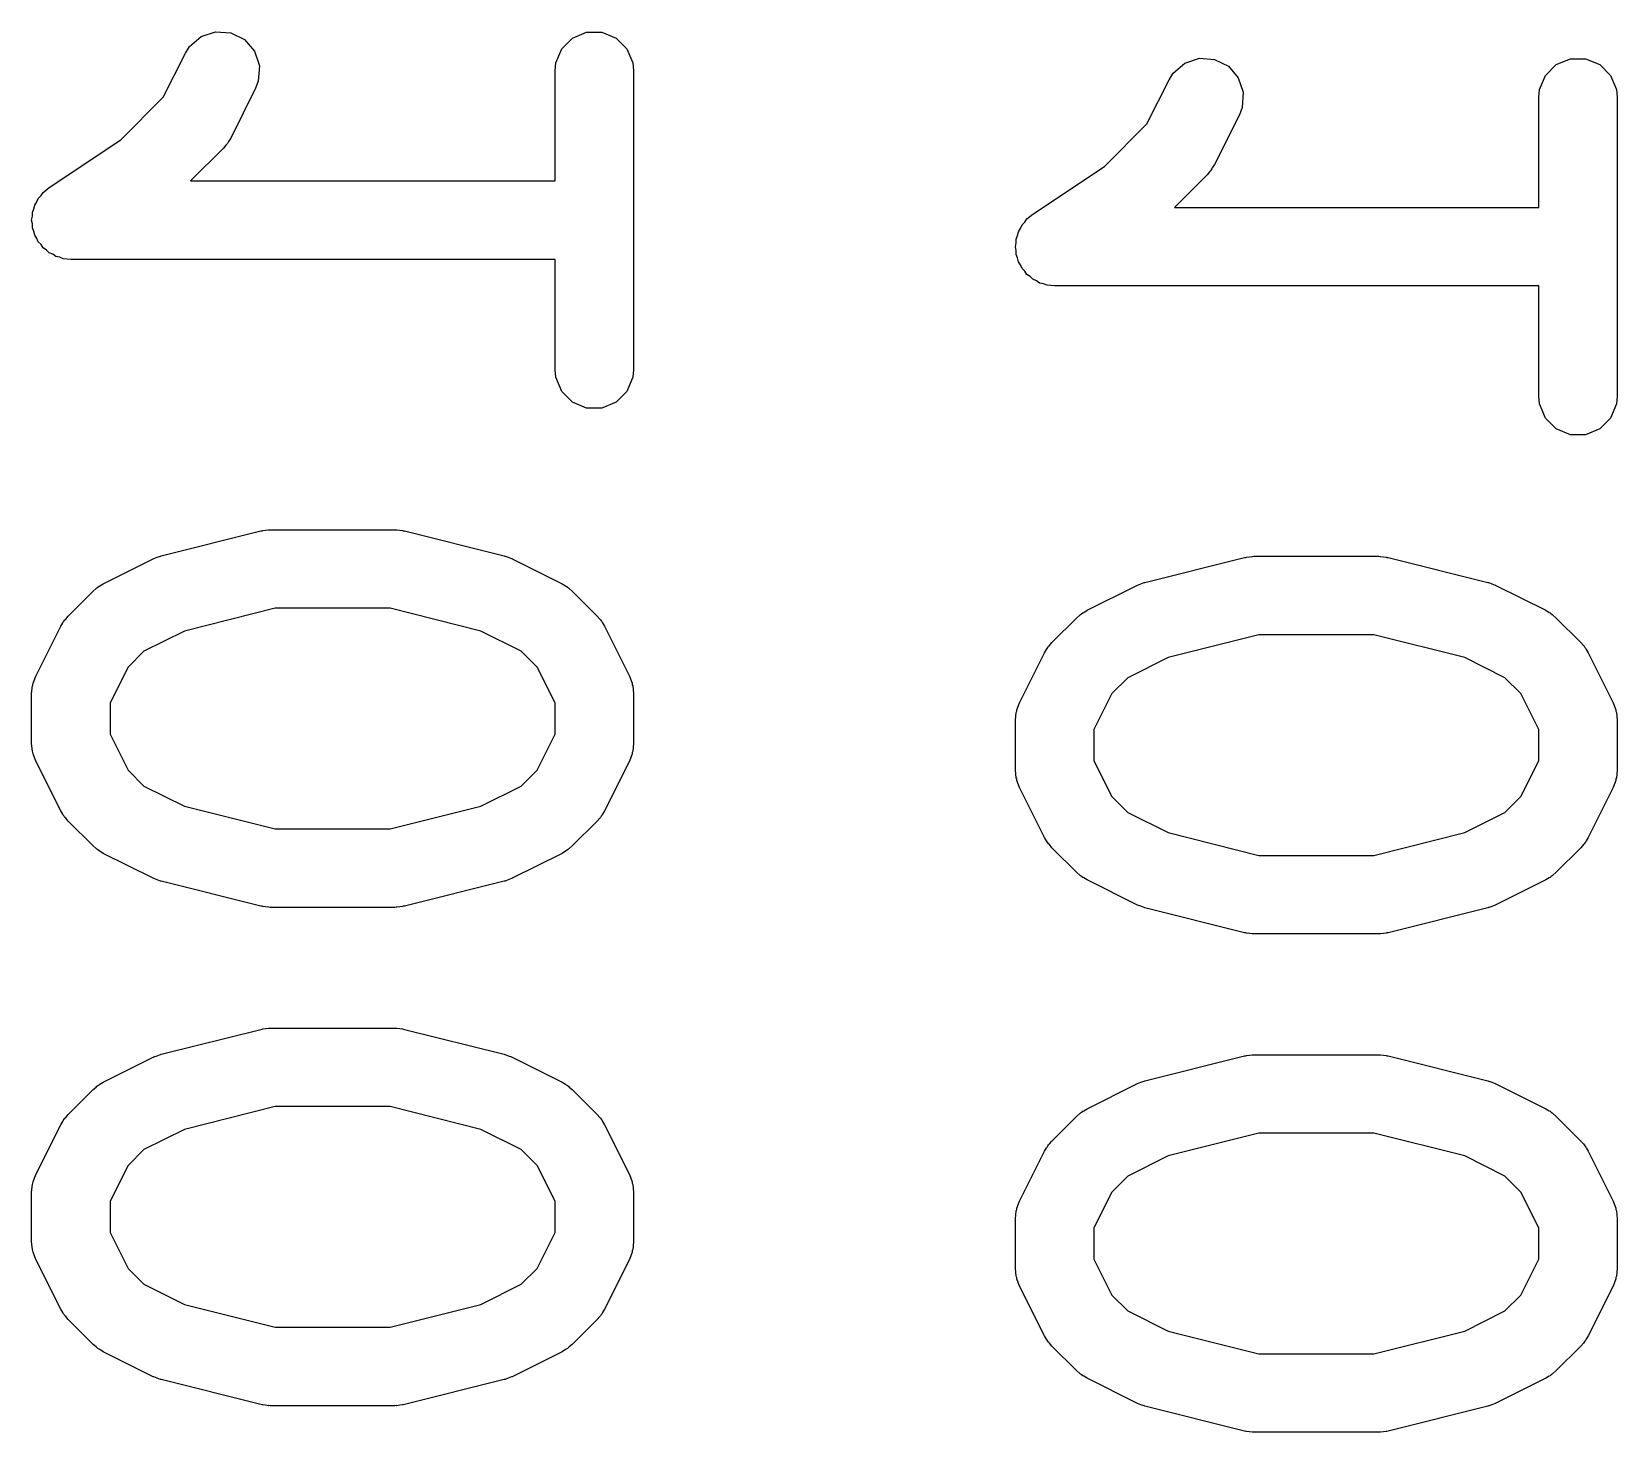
# Model space of a CAD drawing. Extents: x -0.05 to 2.94, y -0.16 to 2.16.
# Drawn here: x 0.9216 to 1.0409, y 0.636 to 0.7414 of the extents above; entities that cross this region are included whole.
import ezdxf

# ---------------------------------------------------------------- set-up
doc = ezdxf.new("R2010")
doc.units = 0
doc.header["$MEASUREMENT"] = 0
doc.layers.add('BLACK', color=7, linetype='CONTINUOUS')

msp = doc.modelspace()

# ---------------------------------------------------------------- linework, layer by layer
at = {"layer": 'BLACK', "linetype": 'CONTINUOUS'}
for p, q in [((0.93345, 0.74024), (0.93432, 0.74099)), ((0.93432, 0.74099), (0.93542, 0.74136)), ((0.93542, 0.74136), (0.93656, 0.74128)), ((0.93656, 0.74128), (0.9376, 0.74076)), ((0.9376, 0.74076), (0.93835, 0.73989)), ((0.96145, 0.74007), (0.96227, 0.74088)), ((0.96227, 0.74088), (0.96333, 0.74132)), ((0.96333, 0.74132), (0.96448, 0.74132)), ((0.96448, 0.74132), (0.96555, 0.74088)), ((0.96555, 0.74088), (0.96636, 0.74007)), ((0.93148, 0.73643), (0.93314, 0.73975)), ((0.93314, 0.73975), (0.93345, 0.74024)), ((0.93835, 0.73989), (0.93871, 0.7388)), ((0.96101, 0.73901), (0.96145, 0.74007)), ((0.96636, 0.74007), (0.9668, 0.73901)), ((0.93871, 0.7388), (0.93863, 0.73765)), ((0.96095, 0.73843), (0.96101, 0.73901)), ((0.96095, 0.73013), (0.96095, 0.73843)), ((0.9668, 0.73901), (0.96686, 0.73843)), ((0.96686, 0.73843), (0.96686, 0.71593)), ((1.00745, 0.73824), (1.00832, 0.73899)), ((1.00832, 0.73899), (1.00942, 0.73936)), ((1.00942, 0.73936), (1.01056, 0.73928)), ((1.01056, 0.73928), (1.0116, 0.73876)), ((1.0116, 0.73876), (1.01235, 0.73789)), ((1.03545, 0.73807), (1.03627, 0.73888)), ((1.03627, 0.73888), (1.03733, 0.73932)), ((1.03733, 0.73932), (1.03848, 0.73932)), ((1.03848, 0.73932), (1.03955, 0.73888)), ((1.03955, 0.73888), (1.04036, 0.73807)), ((0.93863, 0.73765), (0.93843, 0.73711)), ((1.00548, 0.73443), (1.00714, 0.73775)), ((1.00714, 0.73775), (1.00745, 0.73824)), ((1.01235, 0.73789), (1.01271, 0.7368)), ((1.03501, 0.73701), (1.03545, 0.73807)), ((1.04036, 0.73807), (1.0408, 0.73701)), ((0.92828, 0.73322), (0.93148, 0.73643)), ((0.93843, 0.73711), (0.93655, 0.73336)), ((1.01271, 0.7368), (1.01263, 0.73565)), ((1.03495, 0.73643), (1.03501, 0.73701)), ((1.03495, 0.72813), (1.03495, 0.73643)), ((1.0408, 0.73701), (1.04086, 0.73643)), ((1.04086, 0.73643), (1.04086, 0.71393)), ((1.01243, 0.73511), (1.01055, 0.73136)), ((1.01263, 0.73565), (1.01243, 0.73511)), ((1.00228, 0.73122), (1.00548, 0.73443)), ((0.9229, 0.72964), (0.92828, 0.73322)), ((0.936, 0.73259), (0.93354, 0.73013)), ((0.93618, 0.73282), (0.936, 0.73259)), ((0.93624, 0.73287), (0.93618, 0.73282)), ((0.9363, 0.73296), (0.93624, 0.73287)), ((0.93637, 0.73304), (0.9363, 0.73296)), ((0.93639, 0.73311), (0.93637, 0.73304)), ((0.93655, 0.73336), (0.93639, 0.73311)), ((0.9969, 0.72764), (1.00228, 0.73122)), ((1.01055, 0.73136), (1.01039, 0.73111)), ((0.93354, 0.73013), (0.96095, 0.73013)), ((1.01, 0.73059), (1.00754, 0.72813)), ((1.01018, 0.73082), (1.01, 0.73059)), ((1.01024, 0.73087), (1.01018, 0.73082)), ((1.0103, 0.73096), (1.01024, 0.73087)), ((1.01037, 0.73104), (1.0103, 0.73096)), ((1.01039, 0.73111), (1.01037, 0.73104)), ((0.92197, 0.72855), (0.92208, 0.72882)), ((0.92208, 0.72882), (0.92229, 0.72903)), ((0.92229, 0.72903), (0.92245, 0.72927)), ((0.92245, 0.72927), (0.92289, 0.72963)), ((0.92289, 0.72963), (0.9229, 0.72964)), ((0.9229, 0.72964), (0.9229, 0.72964)), ((0.9229, 0.72964), (0.9229, 0.72964)), ((0.92164, 0.72776), (0.92175, 0.72803)), ((0.92164, 0.72747), (0.92164, 0.72776)), ((0.92175, 0.72803), (0.92181, 0.72831)), ((0.92181, 0.72831), (0.92197, 0.72855)), ((0.99645, 0.72727), (0.99689, 0.72763)), ((0.99689, 0.72763), (0.9969, 0.72764)), ((0.9969, 0.72764), (0.9969, 0.72764)), ((0.9969, 0.72764), (0.9969, 0.72764)), ((1.00754, 0.72813), (1.03495, 0.72813)), ((0.92158, 0.72718), (0.92164, 0.72747)), ((0.92164, 0.7269), (0.92158, 0.72718)), ((0.92164, 0.7266), (0.92164, 0.7269)), ((0.92175, 0.72634), (0.92164, 0.7266)), ((0.99581, 0.72631), (0.99597, 0.72655)), ((0.99597, 0.72655), (0.99608, 0.72682)), ((0.99608, 0.72682), (0.99629, 0.72703)), ((0.99629, 0.72703), (0.99645, 0.72727)), ((0.92181, 0.72605), (0.92175, 0.72634)), ((0.92197, 0.72581), (0.92181, 0.72605)), ((0.92208, 0.72554), (0.92197, 0.72581)), ((0.92229, 0.72534), (0.92208, 0.72554)), ((0.92245, 0.72509), (0.92229, 0.72534)), ((0.99558, 0.72518), (0.99564, 0.72547)), ((0.99564, 0.72576), (0.99575, 0.72603)), ((0.99564, 0.72547), (0.99564, 0.72576)), ((0.99575, 0.72603), (0.99581, 0.72631)), ((0.92269, 0.72493), (0.92245, 0.72509)), ((0.9229, 0.72473), (0.92269, 0.72493)), ((0.92316, 0.72461), (0.9229, 0.72473)), ((0.9234, 0.72445), (0.92316, 0.72461)), ((0.92369, 0.7244), (0.9234, 0.72445)), ((0.92396, 0.72428), (0.92369, 0.7244)), ((0.92453, 0.72423), (0.92396, 0.72428)), ((0.92454, 0.72423), (0.92453, 0.72423)), ((0.92453, 0.72423), (0.92453, 0.72423)), ((0.92453, 0.72423), (0.92453, 0.72423)), ((0.96095, 0.72423), (0.92454, 0.72423)), ((0.96095, 0.71593), (0.96095, 0.72423)), ((0.99564, 0.7249), (0.99558, 0.72518)), ((0.99564, 0.7246), (0.99564, 0.7249)), ((0.99575, 0.72434), (0.99564, 0.7246)), ((0.99581, 0.72405), (0.99575, 0.72434)), ((0.99597, 0.72381), (0.99581, 0.72405)), ((0.99608, 0.72354), (0.99597, 0.72381)), ((0.99629, 0.72334), (0.99608, 0.72354)), ((0.99645, 0.72309), (0.99629, 0.72334)), ((0.99669, 0.72293), (0.99645, 0.72309)), ((0.9969, 0.72273), (0.99669, 0.72293)), ((0.99716, 0.72261), (0.9969, 0.72273)), ((0.9974, 0.72245), (0.99716, 0.72261)), ((0.99769, 0.7224), (0.9974, 0.72245)), ((0.99796, 0.72228), (0.99769, 0.7224)), ((0.99853, 0.72223), (0.99796, 0.72228)), ((0.99854, 0.72223), (0.99853, 0.72223)), ((0.99853, 0.72223), (0.99853, 0.72223)), ((0.99853, 0.72223), (0.99853, 0.72223)), ((1.03495, 0.72223), (0.99854, 0.72223)), ((1.03495, 0.71393), (1.03495, 0.72223)), ((0.96101, 0.71536), (0.96095, 0.71593)), ((0.96686, 0.71593), (0.9668, 0.71536)), ((0.96145, 0.71429), (0.96101, 0.71536)), ((0.9668, 0.71536), (0.96636, 0.71429)), ((0.96227, 0.71348), (0.96145, 0.71429)), ((0.96333, 0.71304), (0.96227, 0.71348)), ((0.96555, 0.71348), (0.96448, 0.71304)), ((0.96636, 0.71429), (0.96555, 0.71348)), ((1.03501, 0.71336), (1.03495, 0.71393)), ((1.03545, 0.71229), (1.03501, 0.71336)), ((1.0408, 0.71336), (1.04036, 0.71229)), ((1.04086, 0.71393), (1.0408, 0.71336)), ((0.96448, 0.71304), (0.96333, 0.71304)), ((1.03627, 0.71148), (1.03545, 0.71229)), ((1.04036, 0.71229), (1.03955, 0.71148)), ((1.03733, 0.71104), (1.03627, 0.71148)), ((1.03848, 0.71104), (1.03733, 0.71104)), ((1.03955, 0.71148), (1.03848, 0.71104)), ((0.93132, 0.70192), (0.93882, 0.7038)), ((0.93882, 0.7038), (0.93892, 0.70381)), ((0.93892, 0.70381), (0.93896, 0.70383)), ((0.93896, 0.70383), (0.93918, 0.70385)), ((0.93918, 0.70385), (0.93939, 0.70388)), ((0.93939, 0.70388), (0.93943, 0.70388)), ((0.93943, 0.70388), (0.93953, 0.70389)), ((0.93953, 0.70389), (0.94891, 0.70389)), ((0.94891, 0.70389), (0.94901, 0.70388)), ((0.94901, 0.70388), (0.94905, 0.70388)), ((0.94905, 0.70388), (0.94927, 0.70385)), ((0.94927, 0.70385), (0.94948, 0.70383)), ((0.94948, 0.70383), (0.94952, 0.70381)), ((0.94952, 0.70381), (0.94962, 0.7038)), ((0.94962, 0.7038), (0.95712, 0.70192)), ((0.92697, 0.69983), (0.93071, 0.7017)), ((0.93071, 0.7017), (0.93076, 0.70172)), ((0.93076, 0.70172), (0.93077, 0.70173)), ((0.93077, 0.70173), (0.93102, 0.70182)), ((0.93102, 0.70182), (0.93126, 0.70191)), ((0.93126, 0.70191), (0.93128, 0.70191)), ((0.93128, 0.70191), (0.93132, 0.70192)), ((0.95712, 0.70192), (0.95717, 0.70191)), ((0.95717, 0.70191), (0.95719, 0.70191)), ((0.95719, 0.70191), (0.95743, 0.70182)), ((0.95743, 0.70182), (0.95767, 0.70173)), ((0.95767, 0.70173), (0.95769, 0.70172)), ((0.95769, 0.70172), (0.95773, 0.7017)), ((0.95773, 0.7017), (0.96148, 0.69983)), ((1.00532, 0.69992), (1.01282, 0.7018)), ((1.01282, 0.7018), (1.01292, 0.70181)), ((1.01292, 0.70181), (1.01296, 0.70183)), ((1.01296, 0.70183), (1.01318, 0.70185)), ((1.01318, 0.70185), (1.01339, 0.70188)), ((1.01339, 0.70188), (1.01343, 0.70188)), ((1.01343, 0.70188), (1.01353, 0.70189)), ((1.01353, 0.70189), (1.02291, 0.70189)), ((1.02291, 0.70189), (1.02301, 0.70188)), ((1.02301, 0.70188), (1.02305, 0.70188)), ((1.02305, 0.70188), (1.02327, 0.70185)), ((1.02327, 0.70185), (1.02348, 0.70183)), ((1.02348, 0.70183), (1.02352, 0.70181)), ((1.02352, 0.70181), (1.02362, 0.7018)), ((1.02362, 0.7018), (1.03112, 0.69992)), ((0.92432, 0.6974), (0.9262, 0.69927)), ((0.9262, 0.69927), (0.92642, 0.69946)), ((0.92642, 0.69946), (0.92648, 0.69952)), ((0.92648, 0.69952), (0.92656, 0.69957)), ((0.92656, 0.69957), (0.92665, 0.69964)), ((0.92665, 0.69964), (0.92672, 0.69967)), ((0.92672, 0.69967), (0.92697, 0.69983)), ((0.96148, 0.69983), (0.96173, 0.69967)), ((0.96173, 0.69967), (0.9618, 0.69964)), ((0.9618, 0.69964), (0.96188, 0.69957)), ((0.96188, 0.69957), (0.96197, 0.69952)), ((0.96197, 0.69952), (0.96202, 0.69946)), ((0.96202, 0.69946), (0.96224, 0.69927)), ((0.96224, 0.69927), (0.96412, 0.6974)), ((1.00097, 0.69783), (1.00471, 0.6997)), ((1.00471, 0.6997), (1.00476, 0.69972)), ((1.00476, 0.69972), (1.00477, 0.69973)), ((1.00477, 0.69973), (1.00502, 0.69982)), ((1.00502, 0.69982), (1.00526, 0.69991)), ((1.00526, 0.69991), (1.00528, 0.69991)), ((1.00528, 0.69991), (1.00532, 0.69992)), ((1.03112, 0.69992), (1.03117, 0.69991)), ((1.03117, 0.69991), (1.03119, 0.69991)), ((1.03119, 0.69991), (1.03143, 0.69982)), ((1.03143, 0.69982), (1.03167, 0.69973)), ((1.03167, 0.69973), (1.03169, 0.69972)), ((1.03169, 0.69972), (1.03173, 0.6997)), ((1.03173, 0.6997), (1.03548, 0.69783)), ((0.9399, 0.69798), (0.93307, 0.69627)), ((0.94854, 0.69798), (0.9399, 0.69798)), ((0.95538, 0.69627), (0.94854, 0.69798)), ((1.00072, 0.69767), (1.00097, 0.69783)), ((1.03548, 0.69783), (1.03573, 0.69767)), ((0.9219, 0.69288), (0.92377, 0.69663)), ((0.92377, 0.69663), (0.92393, 0.69688)), ((0.92393, 0.69688), (0.92396, 0.69695)), ((0.92396, 0.69695), (0.92402, 0.69703)), ((0.92402, 0.69703), (0.92408, 0.69712)), ((0.92408, 0.69712), (0.92414, 0.69717)), ((0.92414, 0.69717), (0.92432, 0.6974)), ((0.96412, 0.6974), (0.96431, 0.69717)), ((0.96431, 0.69717), (0.96436, 0.69712)), ((0.96436, 0.69712), (0.96442, 0.69703)), ((0.96442, 0.69703), (0.96449, 0.69695)), ((0.96449, 0.69695), (0.96452, 0.69688)), ((0.96452, 0.69688), (0.96467, 0.69663)), ((0.96467, 0.69663), (0.96655, 0.69288)), ((0.99832, 0.6954), (1.0002, 0.69727)), ((1.0002, 0.69727), (1.00042, 0.69746)), ((1.00042, 0.69746), (1.00048, 0.69752)), ((1.00048, 0.69752), (1.00056, 0.69757)), ((1.00056, 0.69757), (1.00065, 0.69764)), ((1.00065, 0.69764), (1.00072, 0.69767)), ((1.03573, 0.69767), (1.0358, 0.69764)), ((1.0358, 0.69764), (1.03588, 0.69757)), ((1.03588, 0.69757), (1.03597, 0.69752)), ((1.03597, 0.69752), (1.03602, 0.69746)), ((1.03602, 0.69746), (1.03624, 0.69727)), ((1.03624, 0.69727), (1.03812, 0.6954)), ((0.93307, 0.69627), (0.93003, 0.69476)), ((0.95841, 0.69476), (0.95538, 0.69627)), ((0.99814, 0.69517), (0.99832, 0.6954)), ((1.0139, 0.69598), (1.00707, 0.69427)), ((1.02254, 0.69598), (1.0139, 0.69598)), ((1.02938, 0.69427), (1.02254, 0.69598)), ((1.03812, 0.6954), (1.03831, 0.69517)), ((0.93003, 0.69476), (0.92884, 0.69356)), ((0.9596, 0.69356), (0.95841, 0.69476)), ((0.9959, 0.69088), (0.99777, 0.69463)), ((0.99777, 0.69463), (0.99793, 0.69488)), ((0.99793, 0.69488), (0.99796, 0.69495)), ((0.99796, 0.69495), (0.99802, 0.69503)), ((0.99802, 0.69503), (0.99808, 0.69512)), ((0.99808, 0.69512), (0.99814, 0.69517)), ((1.00707, 0.69427), (1.00403, 0.69276)), ((1.03241, 0.69276), (1.02938, 0.69427)), ((1.03831, 0.69517), (1.03836, 0.69512)), ((1.03836, 0.69512), (1.03842, 0.69503)), ((1.03842, 0.69503), (1.03849, 0.69495)), ((1.03849, 0.69495), (1.03852, 0.69488)), ((1.03852, 0.69488), (1.03867, 0.69463)), ((1.03867, 0.69463), (1.04055, 0.69088)), ((0.92884, 0.69356), (0.92749, 0.69086)), ((0.96095, 0.69086), (0.9596, 0.69356)), ((0.92158, 0.69156), (0.92164, 0.69214)), ((0.92164, 0.69214), (0.92168, 0.69223)), ((0.92168, 0.69223), (0.92169, 0.69234)), ((0.92169, 0.69234), (0.9219, 0.69288)), ((0.96655, 0.69288), (0.96675, 0.69234)), ((0.96675, 0.69234), (0.96676, 0.69223)), ((0.96676, 0.69223), (0.9668, 0.69214)), ((0.9668, 0.69214), (0.96686, 0.69156)), ((1.00403, 0.69276), (1.00284, 0.69156)), ((1.0336, 0.69156), (1.03241, 0.69276)), ((0.92158, 0.68781), (0.92158, 0.69156)), ((0.92749, 0.69086), (0.92749, 0.68851)), ((0.96095, 0.68851), (0.96095, 0.69086)), ((0.96686, 0.69156), (0.96686, 0.68781)), ((0.99569, 0.69034), (0.9959, 0.69088)), ((1.00284, 0.69156), (1.00149, 0.68886)), ((1.03495, 0.68886), (1.0336, 0.69156)), ((1.04055, 0.69088), (1.04075, 0.69034)), ((0.99558, 0.68956), (0.99564, 0.69014)), ((0.99558, 0.68581), (0.99558, 0.68956)), ((0.99564, 0.69014), (0.99568, 0.69023)), ((0.99568, 0.69023), (0.99569, 0.69034)), ((1.04075, 0.69034), (1.04076, 0.69023)), ((1.04076, 0.69023), (1.0408, 0.69014)), ((1.0408, 0.69014), (1.04086, 0.68956)), ((1.04086, 0.68956), (1.04086, 0.68581)), ((0.92749, 0.68851), (0.92884, 0.68581)), ((0.9596, 0.68581), (0.96095, 0.68851)), ((1.00149, 0.68886), (1.00149, 0.68651)), ((1.03495, 0.68651), (1.03495, 0.68886)), ((0.92164, 0.68723), (0.92158, 0.68781)), ((0.92168, 0.68714), (0.92164, 0.68723)), ((0.92169, 0.68703), (0.92168, 0.68714)), ((0.9219, 0.68649), (0.92169, 0.68703)), ((0.96675, 0.68703), (0.96655, 0.68649)), ((0.96676, 0.68714), (0.96675, 0.68703)), ((0.9668, 0.68723), (0.96676, 0.68714)), ((0.96686, 0.68781), (0.9668, 0.68723)), ((0.92377, 0.68274), (0.9219, 0.68649)), ((0.96655, 0.68649), (0.96467, 0.68274)), ((1.00149, 0.68651), (1.00284, 0.68381)), ((1.0336, 0.68381), (1.03495, 0.68651)), ((0.92884, 0.68581), (0.93003, 0.68461)), ((0.95841, 0.68461), (0.9596, 0.68581)), ((0.99564, 0.68523), (0.99558, 0.68581)), ((0.99568, 0.68514), (0.99564, 0.68523)), ((0.99569, 0.68503), (0.99568, 0.68514)), ((0.9959, 0.68449), (0.99569, 0.68503)), ((1.04075, 0.68503), (1.04055, 0.68449)), ((1.04076, 0.68514), (1.04075, 0.68503)), ((1.0408, 0.68523), (1.04076, 0.68514)), ((1.04086, 0.68581), (1.0408, 0.68523)), ((0.93003, 0.68461), (0.93307, 0.6831)), ((0.95538, 0.6831), (0.95841, 0.68461)), ((0.99777, 0.68074), (0.9959, 0.68449)), ((1.00284, 0.68381), (1.00403, 0.68261)), ((1.03241, 0.68261), (1.0336, 0.68381)), ((1.04055, 0.68449), (1.03867, 0.68074)), ((0.92393, 0.68249), (0.92377, 0.68274)), ((0.92396, 0.68242), (0.92393, 0.68249)), ((0.92402, 0.68234), (0.92396, 0.68242)), ((0.92408, 0.68225), (0.92402, 0.68234)), ((0.93307, 0.6831), (0.9399, 0.68139)), ((0.94854, 0.68139), (0.95538, 0.6831)), ((0.96442, 0.68234), (0.96436, 0.68225)), ((0.96449, 0.68242), (0.96442, 0.68234)), ((0.96452, 0.68249), (0.96449, 0.68242)), ((0.96467, 0.68274), (0.96452, 0.68249)), ((1.00403, 0.68261), (1.00707, 0.6811)), ((1.02938, 0.6811), (1.03241, 0.68261)), ((0.92414, 0.6822), (0.92408, 0.68225)), ((0.92432, 0.68197), (0.92414, 0.6822)), ((0.9262, 0.6801), (0.92432, 0.68197)), ((0.9399, 0.68139), (0.94854, 0.68139)), ((0.96412, 0.68197), (0.96224, 0.6801)), ((0.96431, 0.6822), (0.96412, 0.68197)), ((0.96436, 0.68225), (0.96431, 0.6822)), ((1.00707, 0.6811), (1.0139, 0.67939)), ((1.02254, 0.67939), (1.02938, 0.6811)), ((0.92642, 0.67991), (0.9262, 0.6801)), ((0.92648, 0.67985), (0.92642, 0.67991)), ((0.96202, 0.67991), (0.96197, 0.67985)), ((0.96224, 0.6801), (0.96202, 0.67991)), ((0.99793, 0.68049), (0.99777, 0.68074)), ((0.99796, 0.68042), (0.99793, 0.68049)), ((0.99802, 0.68034), (0.99796, 0.68042)), ((0.99808, 0.68025), (0.99802, 0.68034)), ((0.99814, 0.6802), (0.99808, 0.68025)), ((0.99832, 0.67997), (0.99814, 0.6802)), ((1.0002, 0.6781), (0.99832, 0.67997)), ((1.03812, 0.67997), (1.03624, 0.6781)), ((1.03831, 0.6802), (1.03812, 0.67997)), ((1.03836, 0.68025), (1.03831, 0.6802)), ((1.03842, 0.68034), (1.03836, 0.68025)), ((1.03849, 0.68042), (1.03842, 0.68034)), ((1.03852, 0.68049), (1.03849, 0.68042)), ((1.03867, 0.68074), (1.03852, 0.68049)), ((0.92656, 0.6798), (0.92648, 0.67985)), ((0.92665, 0.67973), (0.92656, 0.6798)), ((0.92672, 0.6797), (0.92665, 0.67973)), ((0.92697, 0.67954), (0.92672, 0.6797)), ((0.93071, 0.67767), (0.92697, 0.67954)), ((0.96148, 0.67954), (0.95773, 0.67767)), ((0.96173, 0.6797), (0.96148, 0.67954)), ((0.9618, 0.67973), (0.96173, 0.6797)), ((0.96188, 0.6798), (0.9618, 0.67973)), ((0.96197, 0.67985), (0.96188, 0.6798)), ((1.0139, 0.67939), (1.02254, 0.67939)), ((0.93076, 0.67765), (0.93071, 0.67767)), ((0.93077, 0.67764), (0.93076, 0.67765)), ((0.93102, 0.67756), (0.93077, 0.67764)), ((0.93126, 0.67746), (0.93102, 0.67756)), ((0.95743, 0.67755), (0.95719, 0.67746)), ((0.95767, 0.67764), (0.95743, 0.67755)), ((0.95769, 0.67765), (0.95767, 0.67764)), ((0.95773, 0.67767), (0.95769, 0.67765)), ((1.00042, 0.67791), (1.0002, 0.6781)), ((1.00048, 0.67785), (1.00042, 0.67791)), ((1.00056, 0.6778), (1.00048, 0.67785)), ((1.00065, 0.67773), (1.00056, 0.6778)), ((1.00072, 0.6777), (1.00065, 0.67773)), ((1.00097, 0.67754), (1.00072, 0.6777)), ((1.00471, 0.67567), (1.00097, 0.67754)), ((1.03548, 0.67754), (1.03173, 0.67567)), ((1.03573, 0.6777), (1.03548, 0.67754)), ((1.0358, 0.67773), (1.03573, 0.6777)), ((1.03588, 0.6778), (1.0358, 0.67773)), ((1.03597, 0.67785), (1.03588, 0.6778)), ((1.03602, 0.67791), (1.03597, 0.67785)), ((1.03624, 0.6781), (1.03602, 0.67791)), ((0.93128, 0.67746), (0.93126, 0.67746)), ((0.93132, 0.67745), (0.93128, 0.67746)), ((0.93882, 0.67557), (0.93132, 0.67745)), ((0.95712, 0.67745), (0.94962, 0.67557)), ((0.95717, 0.67746), (0.95712, 0.67745)), ((0.95719, 0.67746), (0.95717, 0.67746)), ((0.93892, 0.67556), (0.93882, 0.67557)), ((0.93896, 0.67554), (0.93892, 0.67556)), ((0.93918, 0.67552), (0.93896, 0.67554)), ((0.93939, 0.67549), (0.93918, 0.67552)), ((0.93943, 0.67549), (0.93939, 0.67549)), ((0.93953, 0.67548), (0.93943, 0.67549)), ((0.94891, 0.67548), (0.93953, 0.67548)), ((0.94901, 0.67549), (0.94891, 0.67548)), ((0.94905, 0.67549), (0.94901, 0.67549)), ((0.94927, 0.67552), (0.94905, 0.67549)), ((0.94948, 0.67554), (0.94927, 0.67552)), ((0.94952, 0.67556), (0.94948, 0.67554)), ((0.94962, 0.67557), (0.94952, 0.67556)), ((1.00476, 0.67565), (1.00471, 0.67567)), ((1.00477, 0.67564), (1.00476, 0.67565)), ((1.00502, 0.67556), (1.00477, 0.67564)), ((1.00526, 0.67546), (1.00502, 0.67556)), ((1.00528, 0.67546), (1.00526, 0.67546)), ((1.00532, 0.67545), (1.00528, 0.67546)), ((1.01282, 0.67357), (1.00532, 0.67545)), ((1.03112, 0.67545), (1.02362, 0.67357)), ((1.03117, 0.67546), (1.03112, 0.67545)), ((1.03119, 0.67546), (1.03117, 0.67546)), ((1.03143, 0.67555), (1.03119, 0.67546)), ((1.03167, 0.67564), (1.03143, 0.67555)), ((1.03169, 0.67565), (1.03167, 0.67564)), ((1.03173, 0.67567), (1.03169, 0.67565)), ((1.01292, 0.67356), (1.01282, 0.67357)), ((1.01296, 0.67354), (1.01292, 0.67356)), ((1.01318, 0.67352), (1.01296, 0.67354)), ((1.01339, 0.67349), (1.01318, 0.67352)), ((1.01343, 0.67349), (1.01339, 0.67349)), ((1.01353, 0.67348), (1.01343, 0.67349)), ((1.02291, 0.67348), (1.01353, 0.67348)), ((1.02301, 0.67349), (1.02291, 0.67348)), ((1.02305, 0.67349), (1.02301, 0.67349)), ((1.02327, 0.67352), (1.02305, 0.67349)), ((1.02348, 0.67354), (1.02327, 0.67352)), ((1.02352, 0.67356), (1.02348, 0.67354)), ((1.02362, 0.67357), (1.02352, 0.67356)), ((0.93132, 0.66443), (0.93882, 0.6663)), ((0.93882, 0.6663), (0.93892, 0.66632)), ((0.93892, 0.66632), (0.93896, 0.66633)), ((0.93896, 0.66633), (0.93918, 0.66636)), ((0.93918, 0.66636), (0.93939, 0.66639)), ((0.93939, 0.66639), (0.93943, 0.66638)), ((0.93943, 0.66638), (0.93953, 0.66639)), ((0.93953, 0.66639), (0.94891, 0.66639)), ((0.94891, 0.66639), (0.94901, 0.66638)), ((0.94901, 0.66638), (0.94905, 0.66639)), ((0.94905, 0.66639), (0.94927, 0.66636)), ((0.94927, 0.66636), (0.94948, 0.66633)), ((0.94948, 0.66633), (0.94952, 0.66632)), ((0.94952, 0.66632), (0.94962, 0.6663)), ((0.94962, 0.6663), (0.95712, 0.66443)), ((0.93102, 0.66432), (0.93126, 0.66441)), ((0.93126, 0.66441), (0.93128, 0.66441)), ((0.93128, 0.66441), (0.93132, 0.66443)), ((0.95712, 0.66443), (0.95717, 0.66441)), ((0.95717, 0.66441), (0.95719, 0.66441)), ((0.95719, 0.66441), (0.95743, 0.66432)), ((1.01318, 0.66436), (1.01339, 0.66439)), ((1.01339, 0.66439), (1.01343, 0.66438)), ((1.01343, 0.66438), (1.01353, 0.66439)), ((1.01353, 0.66439), (1.02291, 0.66439)), ((1.02291, 0.66439), (1.02301, 0.66438)), ((1.02301, 0.66438), (1.02305, 0.66439)), ((1.02305, 0.66439), (1.02327, 0.66436)), ((0.92697, 0.66233), (0.93071, 0.6642)), ((0.93071, 0.6642), (0.93076, 0.66422)), ((0.93076, 0.66422), (0.93077, 0.66423)), ((0.93077, 0.66423), (0.93102, 0.66432)), ((0.95743, 0.66432), (0.95767, 0.66423)), ((0.95767, 0.66423), (0.95769, 0.66422)), ((0.95769, 0.66422), (0.95773, 0.6642)), ((0.95773, 0.6642), (0.96148, 0.66233)), ((1.00532, 0.66243), (1.01282, 0.6643)), ((1.01282, 0.6643), (1.01292, 0.66432)), ((1.01292, 0.66432), (1.01296, 0.66433)), ((1.01296, 0.66433), (1.01318, 0.66436)), ((1.02327, 0.66436), (1.02348, 0.66433)), ((1.02348, 0.66433), (1.02352, 0.66432)), ((1.02352, 0.66432), (1.02362, 0.6643)), ((1.02362, 0.6643), (1.03112, 0.66243)), ((0.92642, 0.66196), (0.92648, 0.66202)), ((0.92648, 0.66202), (0.92656, 0.66208)), ((0.92656, 0.66208), (0.92665, 0.66214)), ((0.92665, 0.66214), (0.92672, 0.66217)), ((0.92672, 0.66217), (0.92697, 0.66233)), ((0.96148, 0.66233), (0.96173, 0.66217)), ((0.96173, 0.66217), (0.9618, 0.66214)), ((0.9618, 0.66214), (0.96188, 0.66208)), ((0.96188, 0.66208), (0.96197, 0.66202)), ((0.96197, 0.66202), (0.96202, 0.66196)), ((1.00097, 0.66033), (1.00471, 0.6622)), ((1.00471, 0.6622), (1.00476, 0.66222)), ((1.00476, 0.66222), (1.00477, 0.66223)), ((1.00477, 0.66223), (1.00502, 0.66232)), ((1.00502, 0.66232), (1.00526, 0.66241)), ((1.00526, 0.66241), (1.00528, 0.66241)), ((1.00528, 0.66241), (1.00532, 0.66243)), ((1.03112, 0.66243), (1.03117, 0.66241)), ((1.03117, 0.66241), (1.03119, 0.66241)), ((1.03119, 0.66241), (1.03143, 0.66232)), ((1.03143, 0.66232), (1.03167, 0.66223)), ((1.03167, 0.66223), (1.03169, 0.66222)), ((1.03169, 0.66222), (1.03173, 0.6622)), ((1.03173, 0.6622), (1.03548, 0.66033)), ((0.92432, 0.6599), (0.9262, 0.66178)), ((0.9262, 0.66178), (0.92642, 0.66196)), ((0.96202, 0.66196), (0.96224, 0.66178)), ((0.96224, 0.66178), (0.96412, 0.6599)), ((0.92402, 0.65954), (0.92408, 0.65962)), ((0.92408, 0.65962), (0.92414, 0.65968)), ((0.92414, 0.65968), (0.92432, 0.6599)), ((0.9399, 0.66049), (0.93307, 0.65878)), ((0.94854, 0.66049), (0.9399, 0.66049)), ((0.95538, 0.65878), (0.94854, 0.66049)), ((0.96412, 0.6599), (0.96431, 0.65968)), ((0.96431, 0.65968), (0.96436, 0.65962)), ((0.96436, 0.65962), (0.96442, 0.65954)), ((0.99832, 0.6579), (1.0002, 0.65978)), ((1.0002, 0.65978), (1.00042, 0.65996)), ((1.00042, 0.65996), (1.00048, 0.66002)), ((1.00048, 0.66002), (1.00056, 0.66008)), ((1.00056, 0.66008), (1.00065, 0.66014)), ((1.00065, 0.66014), (1.00072, 0.66017)), ((1.00072, 0.66017), (1.00097, 0.66033)), ((1.03548, 0.66033), (1.03573, 0.66017)), ((1.03573, 0.66017), (1.0358, 0.66014)), ((1.0358, 0.66014), (1.03588, 0.66008)), ((1.03588, 0.66008), (1.03597, 0.66002)), ((1.03597, 0.66002), (1.03602, 0.65996)), ((1.03602, 0.65996), (1.03624, 0.65978)), ((1.03624, 0.65978), (1.03812, 0.6579)), ((0.9219, 0.65538), (0.92377, 0.65913)), ((0.92377, 0.65913), (0.92393, 0.65938)), ((0.92393, 0.65938), (0.92396, 0.65945)), ((0.92396, 0.65945), (0.92402, 0.65954)), ((0.93307, 0.65878), (0.93003, 0.65726)), ((0.95841, 0.65726), (0.95538, 0.65878)), ((0.96442, 0.65954), (0.96449, 0.65945)), ((0.96449, 0.65945), (0.96452, 0.65938)), ((0.96452, 0.65938), (0.96467, 0.65913)), ((0.96467, 0.65913), (0.96655, 0.65538)), ((1.0139, 0.65849), (1.00707, 0.65678)), ((1.02254, 0.65849), (1.0139, 0.65849)), ((1.02938, 0.65678), (1.02254, 0.65849)), ((0.93003, 0.65726), (0.92884, 0.65606)), ((0.9596, 0.65606), (0.95841, 0.65726)), ((0.99777, 0.65713), (0.99793, 0.65738)), ((0.99793, 0.65738), (0.99796, 0.65745)), ((0.99796, 0.65745), (0.99802, 0.65754)), ((0.99802, 0.65754), (0.99808, 0.65762)), ((0.99808, 0.65762), (0.99814, 0.65768)), ((0.99814, 0.65768), (0.99832, 0.6579)), ((1.03812, 0.6579), (1.03831, 0.65768)), ((1.03831, 0.65768), (1.03836, 0.65762)), ((1.03836, 0.65762), (1.03842, 0.65754)), ((1.03842, 0.65754), (1.03849, 0.65745)), ((1.03849, 0.65745), (1.03852, 0.65738)), ((1.03852, 0.65738), (1.03867, 0.65713)), ((0.92884, 0.65606), (0.92749, 0.65337)), ((0.96095, 0.65337), (0.9596, 0.65606)), ((0.9959, 0.65338), (0.99777, 0.65713)), ((1.00707, 0.65678), (1.00403, 0.65526)), ((1.03241, 0.65526), (1.02938, 0.65678)), ((1.03867, 0.65713), (1.04055, 0.65338)), ((0.92168, 0.65474), (0.92169, 0.65484)), ((0.92169, 0.65484), (0.9219, 0.65538)), ((0.96655, 0.65538), (0.96675, 0.65484)), ((0.96675, 0.65484), (0.96676, 0.65474)), ((1.00403, 0.65526), (1.00284, 0.65406)), ((1.0336, 0.65406), (1.03241, 0.65526)), ((0.92158, 0.65406), (0.92164, 0.65464)), ((0.92158, 0.65031), (0.92158, 0.65406)), ((0.92164, 0.65464), (0.92168, 0.65474)), ((0.96676, 0.65474), (0.9668, 0.65464)), ((0.9668, 0.65464), (0.96686, 0.65406)), ((0.96686, 0.65406), (0.96686, 0.65031)), ((1.00284, 0.65406), (1.00149, 0.65137)), ((1.03495, 0.65137), (1.0336, 0.65406)), ((0.92749, 0.65337), (0.92749, 0.65101)), ((0.96095, 0.65101), (0.96095, 0.65337)), ((0.99558, 0.65206), (0.99564, 0.65264)), ((0.99564, 0.65264), (0.99568, 0.65274)), ((0.99568, 0.65274), (0.99569, 0.65284)), ((0.99569, 0.65284), (0.9959, 0.65338)), ((1.04055, 0.65338), (1.04075, 0.65284)), ((1.04075, 0.65284), (1.04076, 0.65274)), ((1.04076, 0.65274), (1.0408, 0.65264)), ((1.0408, 0.65264), (1.04086, 0.65206)), ((0.99558, 0.64831), (0.99558, 0.65206)), ((1.00149, 0.65137), (1.00149, 0.64901)), ((1.03495, 0.64901), (1.03495, 0.65137)), ((1.04086, 0.65206), (1.04086, 0.64831)), ((0.92164, 0.64974), (0.92158, 0.65031)), ((0.92749, 0.65101), (0.92884, 0.64831)), ((0.9596, 0.64831), (0.96095, 0.65101)), ((0.96686, 0.65031), (0.9668, 0.64974)), ((0.92168, 0.64964), (0.92164, 0.64974)), ((0.92169, 0.64954), (0.92168, 0.64964)), ((0.9219, 0.64899), (0.92169, 0.64954)), ((0.92377, 0.64524), (0.9219, 0.64899)), ((0.96655, 0.64899), (0.96467, 0.64524)), ((0.96675, 0.64954), (0.96655, 0.64899)), ((0.96676, 0.64964), (0.96675, 0.64954)), ((0.9668, 0.64974), (0.96676, 0.64964)), ((1.00149, 0.64901), (1.00284, 0.64631)), ((1.0336, 0.64631), (1.03495, 0.64901)), ((0.92884, 0.64831), (0.93003, 0.64712)), ((0.95841, 0.64712), (0.9596, 0.64831)), ((0.99564, 0.64774), (0.99558, 0.64831)), ((0.99568, 0.64764), (0.99564, 0.64774)), ((1.0408, 0.64774), (1.04076, 0.64764)), ((1.04086, 0.64831), (1.0408, 0.64774)), ((0.93003, 0.64712), (0.93307, 0.6456)), ((0.95538, 0.6456), (0.95841, 0.64712)), ((0.99569, 0.64754), (0.99568, 0.64764)), ((0.9959, 0.64699), (0.99569, 0.64754)), ((0.99777, 0.64324), (0.9959, 0.64699)), ((1.04055, 0.64699), (1.03867, 0.64324)), ((1.04075, 0.64754), (1.04055, 0.64699)), ((1.04076, 0.64764), (1.04075, 0.64754)), ((0.93307, 0.6456), (0.9399, 0.64389)), ((0.94854, 0.64389), (0.95538, 0.6456)), ((1.00284, 0.64631), (1.00403, 0.64512)), ((1.03241, 0.64512), (1.0336, 0.64631)), ((0.92393, 0.645), (0.92377, 0.64524)), ((0.92396, 0.64492), (0.92393, 0.645)), ((0.92402, 0.64484), (0.92396, 0.64492)), ((0.92408, 0.64476), (0.92402, 0.64484)), ((0.92414, 0.6447), (0.92408, 0.64476)), ((0.92432, 0.64448), (0.92414, 0.6447)), ((0.9262, 0.6426), (0.92432, 0.64448)), ((0.96412, 0.64448), (0.96224, 0.6426)), ((0.96431, 0.6447), (0.96412, 0.64448)), ((0.96436, 0.64476), (0.96431, 0.6447)), ((0.96442, 0.64484), (0.96436, 0.64476)), ((0.96449, 0.64492), (0.96442, 0.64484)), ((0.96452, 0.645), (0.96449, 0.64492)), ((0.96467, 0.64524), (0.96452, 0.645)), ((1.00403, 0.64512), (1.00707, 0.6436)), ((1.02938, 0.6436), (1.03241, 0.64512)), ((0.9399, 0.64389), (0.94854, 0.64389)), ((0.99793, 0.643), (0.99777, 0.64324)), ((0.99796, 0.64292), (0.99793, 0.643)), ((0.99802, 0.64284), (0.99796, 0.64292)), ((1.00707, 0.6436), (1.0139, 0.64189)), ((1.02254, 0.64189), (1.02938, 0.6436)), ((1.03849, 0.64292), (1.03842, 0.64284)), ((1.03852, 0.643), (1.03849, 0.64292)), ((1.03867, 0.64324), (1.03852, 0.643)), ((0.92642, 0.64242), (0.9262, 0.6426)), ((0.92648, 0.64236), (0.92642, 0.64242)), ((0.92656, 0.6423), (0.92648, 0.64236)), ((0.92665, 0.64224), (0.92656, 0.6423)), ((0.92672, 0.64221), (0.92665, 0.64224)), ((0.92697, 0.64205), (0.92672, 0.64221)), ((0.93071, 0.64017), (0.92697, 0.64205)), ((0.96148, 0.64205), (0.95773, 0.64017)), ((0.96173, 0.64221), (0.96148, 0.64205)), ((0.9618, 0.64224), (0.96173, 0.64221)), ((0.96188, 0.6423), (0.9618, 0.64224)), ((0.96197, 0.64236), (0.96188, 0.6423)), ((0.96202, 0.64242), (0.96197, 0.64236)), ((0.96224, 0.6426), (0.96202, 0.64242)), ((0.99808, 0.64276), (0.99802, 0.64284)), ((0.99814, 0.6427), (0.99808, 0.64276)), ((0.99832, 0.64248), (0.99814, 0.6427)), ((1.0002, 0.6406), (0.99832, 0.64248)), ((1.0139, 0.64189), (1.02254, 0.64189)), ((1.03812, 0.64248), (1.03624, 0.6406)), ((1.03831, 0.6427), (1.03812, 0.64248)), ((1.03836, 0.64276), (1.03831, 0.6427)), ((1.03842, 0.64284), (1.03836, 0.64276)), ((1.00042, 0.64042), (1.0002, 0.6406)), ((1.03624, 0.6406), (1.03602, 0.64042)), ((0.93076, 0.64016), (0.93071, 0.64017)), ((0.93077, 0.64015), (0.93076, 0.64016)), ((0.93102, 0.64006), (0.93077, 0.64015)), ((0.93126, 0.63997), (0.93102, 0.64006)), ((0.93128, 0.63997), (0.93126, 0.63997)), ((0.93132, 0.63995), (0.93128, 0.63997)), ((0.93882, 0.63808), (0.93132, 0.63995)), ((0.95712, 0.63995), (0.94962, 0.63808)), ((0.95717, 0.63997), (0.95712, 0.63995)), ((0.95719, 0.63997), (0.95717, 0.63997)), ((0.95743, 0.64006), (0.95719, 0.63997)), ((0.95767, 0.64015), (0.95743, 0.64006)), ((0.95769, 0.64016), (0.95767, 0.64015)), ((0.95773, 0.64017), (0.95769, 0.64016)), ((1.00048, 0.64036), (1.00042, 0.64042)), ((1.00056, 0.6403), (1.00048, 0.64036)), ((1.00065, 0.64024), (1.00056, 0.6403)), ((1.00072, 0.64021), (1.00065, 0.64024)), ((1.00097, 0.64005), (1.00072, 0.64021)), ((1.00471, 0.63817), (1.00097, 0.64005)), ((1.03548, 0.64005), (1.03173, 0.63817)), ((1.03573, 0.64021), (1.03548, 0.64005)), ((1.0358, 0.64024), (1.03573, 0.64021)), ((1.03588, 0.6403), (1.0358, 0.64024)), ((1.03597, 0.64036), (1.03588, 0.6403)), ((1.03602, 0.64042), (1.03597, 0.64036)), ((1.00476, 0.63816), (1.00471, 0.63817)), ((1.00477, 0.63815), (1.00476, 0.63816)), ((1.00502, 0.63806), (1.00477, 0.63815)), ((1.03167, 0.63815), (1.03143, 0.63806)), ((1.03169, 0.63816), (1.03167, 0.63815)), ((1.03173, 0.63817), (1.03169, 0.63816)), ((0.93892, 0.63806), (0.93882, 0.63808)), ((0.93896, 0.63805), (0.93892, 0.63806)), ((0.93918, 0.63802), (0.93896, 0.63805)), ((0.93939, 0.63799), (0.93918, 0.63802)), ((0.93943, 0.638), (0.93939, 0.63799)), ((0.93953, 0.63799), (0.93943, 0.638)), ((0.94891, 0.63799), (0.93953, 0.63799)), ((0.94901, 0.638), (0.94891, 0.63799)), ((0.94905, 0.63799), (0.94901, 0.638)), ((0.94927, 0.63802), (0.94905, 0.63799)), ((0.94948, 0.63805), (0.94927, 0.63802)), ((0.94952, 0.63806), (0.94948, 0.63805)), ((0.94962, 0.63808), (0.94952, 0.63806)), ((1.00526, 0.63797), (1.00502, 0.63806)), ((1.00528, 0.63797), (1.00526, 0.63797)), ((1.00532, 0.63795), (1.00528, 0.63797)), ((1.01282, 0.63608), (1.00532, 0.63795)), ((1.03112, 0.63795), (1.02362, 0.63608)), ((1.03117, 0.63797), (1.03112, 0.63795)), ((1.03119, 0.63797), (1.03117, 0.63797)), ((1.03143, 0.63806), (1.03119, 0.63797)), ((1.01292, 0.63606), (1.01282, 0.63608)), ((1.01296, 0.63605), (1.01292, 0.63606)), ((1.01318, 0.63602), (1.01296, 0.63605)), ((1.01339, 0.63599), (1.01318, 0.63602)), ((1.01343, 0.636), (1.01339, 0.63599)), ((1.01353, 0.63599), (1.01343, 0.636)), ((1.02291, 0.63599), (1.01353, 0.63599)), ((1.02301, 0.636), (1.02291, 0.63599)), ((1.02305, 0.63599), (1.02301, 0.636)), ((1.02327, 0.63602), (1.02305, 0.63599)), ((1.02348, 0.63605), (1.02327, 0.63602)), ((1.02352, 0.63606), (1.02348, 0.63605)), ((1.02362, 0.63608), (1.02352, 0.63606))]:
    msp.add_line(p, q, dxfattribs=at)

doc.saveas('drawing.dxf')
